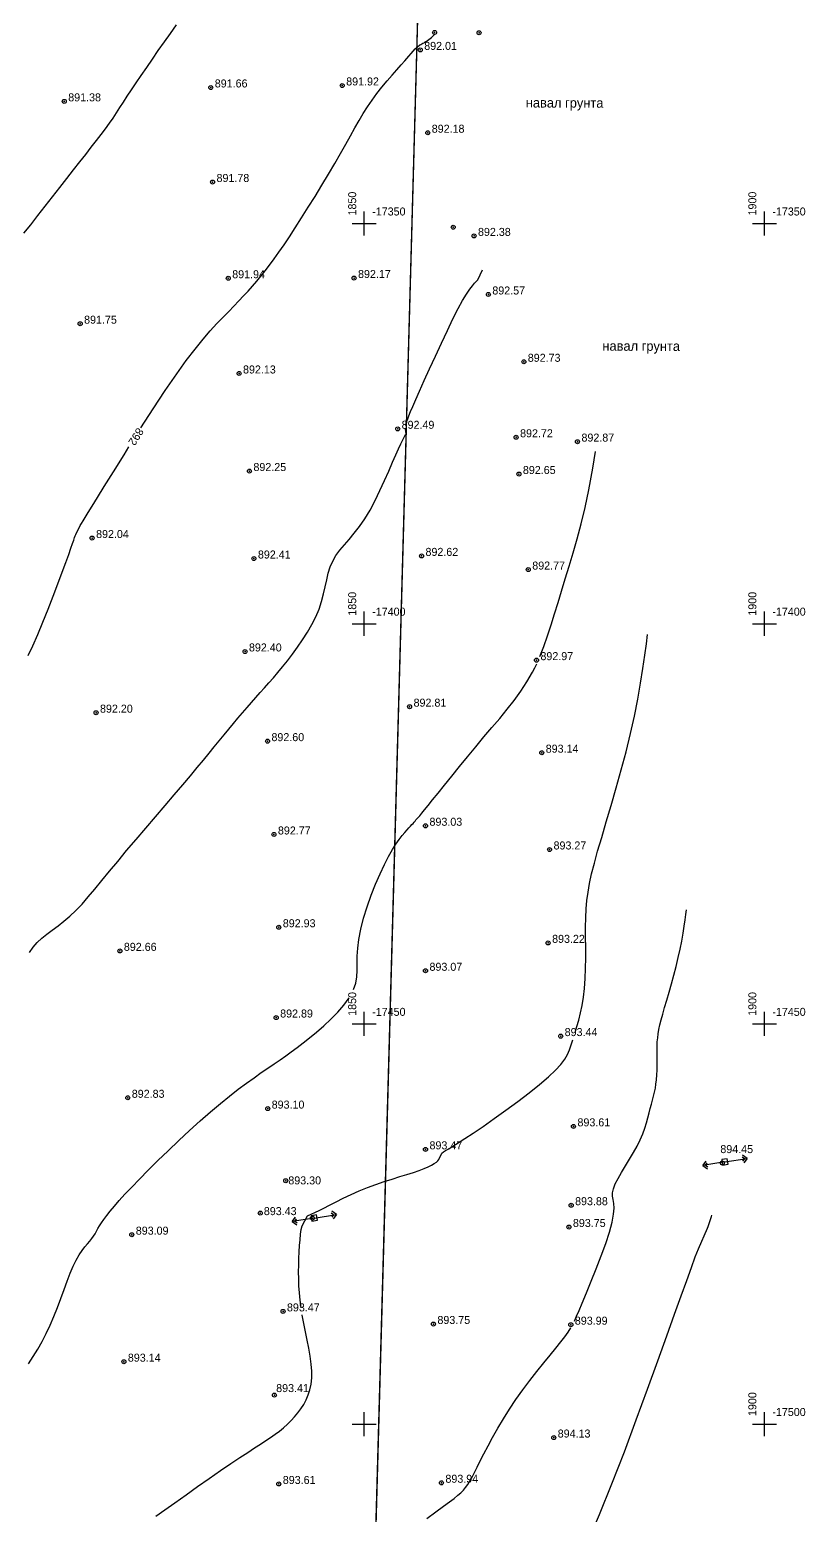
# Model space of a CAD drawing. Header units: millimetres. Extents: x -1114 to 5336, y -18321 to -16715.
# Drawn here: x 5234.4 to 5331.3, y -17080.6 to -16895 of the extents above; entities that cross this region are included whole.
import ezdxf

# ---------------------------------------------------------------- set-up
doc = ezdxf.new("R2010")
doc.units = ezdxf.units.MM
doc.header["$PDMODE"] = 32
doc.header["$PDSIZE"] = 0.5
doc.linetypes.add('CONTI', pattern=[0])
for name, color, linetype in [('12000000', 7, 'Continuous'), ('51320000', 7, 'Continuous'), ('82002000', 7, 'Continuous'), ('GOR_BDEFAULT', 212, 'CONTI'), ('GORIZDEFAULT', 32, 'CONTI'), ('NAD_MDEFAULT', 7, 'CONTI'), ('PI_DTDEFAULT', 3, 'CONTI'), ('PI_OTDEFAULT', 172, 'CONTI'), ('PI_TTDEFAULT', 5, 'CONTI'), ('SETKR', 7, 'CONTI')]:
    doc.layers.add(name, color=color, linetype=linetype)
doc.styles.add('1 Цифры отметки', font='', dxfattribs={"height": 1})
doc.styles.add('4. маг.', font='')
doc.styles.get('1 Цифры отметки').set_extended_font_data('Kyrghyz Letterica')
doc.styles.get('4. маг.').set_extended_font_data('Kyrghyz Peterburg')

# ---------------------------------------------------------------- blocks, each defined once
blk = doc.blocks.new('*U42')
for p, q in [((-4, 0), (-3.29, 0.7)), ((0, 0), (-4, 0)), ((-4, 0), (-3.29, -0.7)), ((-3.5, 0), (-3.14, 0.35)), ((-3.5, 0), (-3.14, -0.35)), ((0, 0), (4, 0)), ((3.5, 0), (3.14, 0.35)), ((3.5, 0), (3.14, -0.35)), ((4, 0), (3.29, 0.7)), ((4, 0), (3.29, -0.7))]:
    blk.add_line(p, q)
blk = doc.blocks.new('82002000')
at = {"color": 7}
blk.add_lwpolyline([(-0.5, -0.5), (0.5, -0.5), (0.5, 0.5), (-0.5, 0.5)], close=True, dxfattribs=at)
blk.add_circle((0, 0), 0.05, dxfattribs=at)
blk = doc.blocks.new('BL_333')
at = {"color": 0}
for p, q in [((-1.5, 0), (1.5, 0)), ((0, -1.5), (0, 1.5))]:
    blk.add_line(p, q, dxfattribs=at)

msp = doc.modelspace()

# ---------------------------------------------------------------- linework, layer by layer
at = {"color": 2, "elevation": 899.01}
msp.add_lwpolyline([(5170.51, -17343.13), (5271.71, -17298.92), (5286.23, -16774.67)], dxfattribs=at)
at = {"layer": '12000000', "color": 1, "extrusion": (0.000488095, 0.016236, 0.999868), "elevation": 620.6}
msp.add_lwpolyline([(-5688.23, 17191.78), (-5710.98, 17182.73), (-5723.76, 17177.64), (-5756.45, 17161.34), (-5789.14, 17145.04), (-5787.9, 16620.53), (-5686.9, 16627.33), (-5687.49, 16877.15), (-5688.23, 17191.78)], dxfattribs=at)
at = {"layer": 'GOR_BDEFAULT', "color": 32, "lineweight": 30}
for points in [[(5252.8, -16938.01, 892), (5254, -16936.35, 892), (5255.1, -16934.93, 892), (5256.09, -16933.7, 892), (5257, -16932.65, 892), (5257.83, -16931.74, 892), (5258.59, -16930.94, 892), (5259.3, -16930.22, 892), (5259.96, -16929.54, 892), (5260.58, -16928.9, 892), (5261.16, -16928.28, 892), (5261.72, -16927.67, 892), (5262.27, -16927.06, 892), (5262.8, -16926.44, 892), (5263.33, -16925.81, 892), (5263.87, -16925.14, 892), (5264.41, -16924.42, 892), (5264.98, -16923.65, 892), (5265.58, -16922.81, 892), (5266.21, -16921.89, 892), (5266.89, -16920.88, 892), (5267.62, -16919.76, 892), (5268.41, -16918.53, 892), (5269.24, -16917.21, 892), (5270.09, -16915.84, 892), (5270.94, -16914.45, 892), (5271.77, -16913.07, 892), (5272.55, -16911.74, 892), (5273.28, -16910.48, 892), (5273.94, -16909.32, 892), (5274.53, -16908.26, 892), (5275.08, -16907.28, 892), (5275.6, -16906.36, 892), (5276.11, -16905.49, 892), (5276.64, -16904.65, 892), (5277.21, -16903.82, 892), (5277.81, -16903, 892), (5278.45, -16902.19, 892), (5279.09, -16901.41, 892), (5279.72, -16900.68, 892), (5280.31, -16900.01, 892), (5280.85, -16899.41, 892), (5281.31, -16898.89, 892), (5282.6, -16897.39, 892), (5283.19, -16896.92, 892), (5283.31, -16896.85, 892), (5283.43, -16896.79, 892), (5283.57, -16896.71, 892), (5283.71, -16896.64, 892), (5283.85, -16896.55, 892), (5284, -16896.46, 892), (5284.16, -16896.35, 892), (5284.32, -16896.23, 892), (5284.48, -16896.1, 892), (5284.63, -16895.97, 892), (5284.78, -16895.85, 892), (5284.91, -16895.73, 892), (5285.03, -16895.62, 892)], [(5248.32, -16944.78, 892), (5249.85, -16942.4, 892), (5251.37, -16940.1, 892), (5252.8, -16938.01, 892)], [(5243.75, -16952.1, 892), (5244.89, -16950.26, 892), (5246.22, -16948.12, 892), (5246.84, -16947.13, 892)], [(5234.23, -16973.21, 892), (5234.82, -16971.99, 892), (5235.44, -16970.59, 892), (5236.09, -16969.05, 892), (5236.74, -16967.43, 892), (5237.37, -16965.81, 892), (5237.96, -16964.24, 892), (5238.49, -16962.81, 892), (5238.95, -16961.57, 892), (5239.31, -16960.57, 892), (5239.58, -16959.8, 892), (5239.79, -16959.21, 892), (5239.93, -16958.78, 892), (5240.04, -16958.48, 892), (5240.11, -16958.25, 892), (5240.18, -16958.08, 892), (5240.76, -16956.95, 892), (5240.91, -16956.71, 892), (5241.1, -16956.39, 892), (5241.37, -16955.95, 892), (5241.75, -16955.35, 892), (5242.25, -16954.53, 892), (5242.91, -16953.47, 892), (5243.75, -16952.1, 892)], [(5302.49, -17056.38, 894), (5302.77, -17055.76, 894), (5303.08, -17055.03, 894), (5303.46, -17054.13, 894), (5304, -17052.86, 894), (5304.6, -17051.4, 894), (5305.23, -17049.83, 894), (5305.85, -17048.23, 894), (5306.42, -17046.67, 894), (5306.89, -17045.24, 894), (5307.23, -17044.01, 894), (5307.4, -17043.03, 894), (5307.45, -17042.27, 894), (5307.41, -17041.68, 894), (5307.33, -17041.19, 894), (5307.27, -17040.76, 894), (5307.26, -17040.33, 894), (5307.36, -17039.83, 894), (5307.6, -17039.24, 894), (5307.95, -17038.55, 894), (5308.4, -17037.79, 894), (5308.89, -17036.99, 894), (5309.4, -17036.15, 894), (5309.9, -17035.32, 894), (5310.35, -17034.5, 894), (5310.73, -17033.72, 894), (5311.04, -17032.97, 894), (5311.3, -17032.27, 894), (5311.5, -17031.6, 894), (5311.68, -17030.97, 894), (5311.83, -17030.37, 894), (5311.97, -17029.81, 894), (5312.11, -17029.28, 894), (5312.25, -17028.77, 894), (5312.38, -17028.27, 894), (5312.5, -17027.78, 894), (5312.61, -17027.27, 894), (5312.69, -17026.75, 894), (5312.76, -17026.21, 894), (5312.8, -17025.62, 894), (5312.82, -17025.02, 894), (5312.83, -17024.39, 894), (5312.83, -17023.77, 894), (5312.82, -17023.15, 894), (5312.82, -17022.56, 894), (5312.83, -17021.99, 894), (5312.85, -17021.47, 894), (5312.9, -17020.97, 894), (5312.96, -17020.47, 894), (5313.05, -17019.94, 894), (5313.18, -17019.37, 894), (5313.34, -17018.74, 894), (5313.53, -17018.01, 894), (5313.77, -17017.18, 894), (5314.04, -17016.26, 894), (5314.34, -17015.27, 894), (5314.64, -17014.22, 894), (5314.94, -17013.14, 894), (5315.22, -17012.05, 894), (5315.48, -17010.96, 894), (5315.71, -17009.9, 894), (5315.91, -17008.88, 894), (5316.08, -17007.91, 894), (5316.22, -17007.03, 894), (5316.33, -17006.23, 894), (5316.42, -17005.55, 894), (5316.49, -17004.99, 894)], [(5284.06, -17081.04, 894), (5285.2, -17080.19, 894), (5286.13, -17079.51, 894), (5286.87, -17078.96, 894), (5287.46, -17078.52, 894), (5287.93, -17078.14, 894), (5288.31, -17077.81, 894), (5288.62, -17077.49, 894), (5288.9, -17077.15, 894), (5289.17, -17076.77, 894), (5289.43, -17076.35, 894), (5289.7, -17075.86, 894), (5290, -17075.29, 894), (5290.34, -17074.62, 894), (5290.73, -17073.85, 894), (5291.18, -17072.96, 894), (5291.7, -17071.97, 894), (5292.28, -17070.9, 894), (5292.92, -17069.76, 894), (5293.62, -17068.58, 894), (5294.37, -17067.37, 894), (5295.18, -17066.16, 894), (5296.04, -17064.96, 894), (5296.92, -17063.78, 894), (5297.81, -17062.66, 894), (5298.66, -17061.6, 894), (5299.47, -17060.62, 894), (5300.19, -17059.74, 894), (5300.81, -17058.98, 894), (5301.31, -17058.34, 894), (5301.71, -17057.77, 894), (5302.05, -17057.22, 894)]]:
    msp.add_polyline3d(points, dxfattribs=at)
at = {"layer": 'GORIZDEFAULT', "color": 32}
for points in [[(5233.72, -16920.44, 891.5), (5234.58, -16919.38, 891.5), (5235.47, -16918.25, 891.5), (5236.38, -16917.08, 891.5), (5237.29, -16915.89, 891.5), (5238.19, -16914.72, 891.5), (5239.06, -16913.59, 891.5), (5239.9, -16912.53, 891.5), (5240.68, -16911.52, 891.5), (5241.43, -16910.59, 891.5), (5242.12, -16909.71, 891.5), (5242.77, -16908.88, 891.5), (5243.36, -16908.11, 891.5), (5243.91, -16907.39, 891.5), (5244.4, -16906.7, 891.5), (5244.85, -16906.05, 891.5), (5245.28, -16905.41, 891.5), (5245.71, -16904.75, 891.5), (5246.15, -16904.07, 891.5), (5246.63, -16903.34, 891.5), (5247.15, -16902.54, 891.5), (5247.73, -16901.67, 891.5), (5248.37, -16900.73, 891.5), (5249.05, -16899.73, 891.5), (5249.76, -16898.69, 891.5), (5250.5, -16897.63, 891.5), (5251.26, -16896.55, 891.5), (5252.01, -16895.48, 891.5), (5252.77, -16894.42, 891.5)], [(5281.44, -16944.45, 892.5), (5281.48, -16944.13, 892.5), (5281.56, -16943.91, 892.5), (5281.67, -16943.63, 892.5), (5281.82, -16943.25, 892.5), (5282.03, -16942.74, 892.5), (5282.32, -16942.08, 892.5), (5282.69, -16941.23, 892.5), (5283.16, -16940.16, 892.5), (5283.74, -16938.85, 892.5), (5284.41, -16937.37, 892.5), (5285.13, -16935.79, 892.5), (5285.87, -16934.17, 892.5), (5286.62, -16932.6, 892.5), (5287.32, -16931.14, 892.5), (5287.97, -16929.87, 892.5), (5288.53, -16928.85, 892.5), (5289.01, -16928.05, 892.5), (5289.41, -16927.45, 892.5), (5289.75, -16927, 892.5), (5290.03, -16926.68, 892.5), (5290.26, -16926.45, 892.5), (5290.44, -16926.26, 892.5), (5291, -16925.04, 892.5)], [(5234.42, -17010.31, 892.5), (5234.85, -17009.66, 892.5), (5235.36, -17009.08, 892.5), (5235.94, -17008.54, 892.5), (5236.57, -17008.03, 892.5), (5237.26, -17007.52, 892.5), (5237.98, -17006.99, 892.5), (5238.71, -17006.42, 892.5), (5239.46, -17005.79, 892.5), (5240.21, -17005.07, 892.5), (5240.97, -17004.27, 892.5), (5241.76, -17003.38, 892.5), (5242.58, -17002.4, 892.5), (5243.46, -17001.33, 892.5), (5244.4, -17000.17, 892.5), (5245.43, -16998.93, 892.5), (5246.54, -16997.59, 892.5), (5247.72, -16996.2, 892.5), (5248.93, -16994.78, 892.5), (5250.15, -16993.35, 892.5), (5251.35, -16991.96, 892.5), (5252.49, -16990.62, 892.5), (5253.55, -16989.38, 892.5), (5254.51, -16988.25, 892.5), (5255.36, -16987.22, 892.5), (5256.14, -16986.29, 892.5), (5256.85, -16985.42, 892.5), (5257.5, -16984.62, 892.5), (5258.12, -16983.86, 892.5), (5258.72, -16983.13, 892.5), (5259.31, -16982.42, 892.5), (5259.89, -16981.72, 892.5), (5260.46, -16981.03, 892.5), (5261.03, -16980.36, 892.5), (5261.59, -16979.71, 892.5), (5262.15, -16979.07, 892.5), (5262.69, -16978.45, 892.5), (5263.24, -16977.84, 892.5), (5263.78, -16977.23, 892.5), (5264.32, -16976.62, 892.5), (5264.88, -16975.99, 892.5), (5265.44, -16975.33, 892.5), (5266.03, -16974.63, 892.5), (5266.63, -16973.87, 892.5), (5267.26, -16973.05, 892.5), (5267.9, -16972.17, 892.5), (5268.54, -16971.25, 892.5), (5269.14, -16970.3, 892.5), (5269.69, -16969.34, 892.5), (5270.19, -16968.36, 892.5), (5270.6, -16967.4, 892.5), (5270.91, -16966.44, 892.5), (5271.16, -16965.52, 892.5), (5271.36, -16964.61, 892.5), (5271.55, -16963.75, 892.5), (5271.74, -16962.92, 892.5), (5271.99, -16962.13, 892.5), (5272.3, -16961.4, 892.5), (5272.7, -16960.71, 892.5), (5273.19, -16960.05, 892.5), (5273.75, -16959.39, 892.5), (5274.35, -16958.7, 892.5), (5274.99, -16957.94, 892.5), (5275.65, -16957.1, 892.5), (5276.32, -16956.13, 892.5), (5276.97, -16955.04, 892.5), (5277.6, -16953.84, 892.5), (5278.2, -16952.6, 892.5), (5278.77, -16951.36, 892.5), (5279.29, -16950.17, 892.5), (5279.76, -16949.07, 892.5), (5280.17, -16948.13, 892.5), (5280.51, -16947.37, 892.5), (5280.79, -16946.78, 892.5), (5281.02, -16946.33, 892.5), (5281.19, -16946.01, 892.5), (5281.32, -16945.78, 892.5), (5281.41, -16945.61, 892.5), (5281.47, -16945.49, 892.5), (5281.38, -16944.93, 892.5), (5281.39, -16944.89, 892.5)], [(5298.17, -16973.35, 893), (5298.68, -16972.07, 893), (5299.15, -16970.74, 893), (5299.6, -16969.38, 893), (5300.02, -16968, 893), (5300.45, -16966.59, 893), (5300.87, -16965.17, 893), (5301.35, -16963.62, 893), (5301.84, -16962.03, 893), (5302.34, -16960.38, 893), (5302.84, -16958.63, 893), (5303.33, -16956.75, 893), (5303.82, -16954.71, 893), (5304.29, -16952.49, 893), (5304.8, -16949.78, 893), (5305.14, -16947.73, 893)], [(5302.58, -17020.33, 893.5), (5302.81, -17019.58, 893.5), (5303.04, -17018.76, 893.5), (5303.26, -17017.87, 893.5), (5303.46, -17016.92, 893.5), (5303.64, -17015.9, 893.5), (5303.77, -17014.8, 893.5), (5303.86, -17013.58, 893.5), (5303.9, -17012.3, 893.5), (5303.92, -17011, 893.5), (5303.91, -17009.69, 893.5), (5303.9, -17008.4, 893.5), (5303.9, -17007.15, 893.5), (5303.92, -17005.97, 893.5), (5303.97, -17004.87, 893.5), (5304.06, -17003.83, 893.5), (5304.2, -17002.78, 893.5), (5304.39, -17001.68, 893.5), (5304.65, -17000.5, 893.5), (5304.99, -16999.17, 893.5), (5305.4, -16997.66, 893.5), (5305.91, -16995.93, 893.5), (5306.48, -16994.01, 893.5), (5307.09, -16991.94, 893.5), (5307.72, -16989.76, 893.5), (5308.35, -16987.51, 893.5), (5308.95, -16985.23, 893.5), (5309.51, -16982.97, 893.5), (5309.99, -16980.77, 893.5), (5310.41, -16978.65, 893.5), (5310.76, -16976.66, 893.5), (5311.05, -16974.83, 893.5), (5311.29, -16973.18, 893.5), (5311.49, -16971.76, 893.5), (5311.64, -16970.6, 893.5)], [(5274.91, -17014.95, 893), (5275.17, -17014.16, 893), (5275.3, -17013.37, 893), (5275.35, -17012.56, 893), (5275.36, -17011.7, 893), (5275.37, -17010.78, 893), (5275.42, -17009.78, 893), (5275.55, -17008.68, 893), (5275.8, -17007.39, 893), (5276.16, -17006.02, 893), (5276.6, -17004.59, 893), (5277.11, -17003.16, 893), (5277.65, -17001.77, 893), (5278.21, -17000.47, 893), (5278.75, -16999.31, 893), (5279.27, -16998.31, 893), (5279.75, -16997.46, 893), (5280.2, -16996.76, 893), (5280.61, -16996.19, 893), (5280.98, -16995.71, 893), (5281.3, -16995.33, 893), (5281.58, -16995.01, 893), (5281.82, -16994.75, 893), (5282.02, -16994.53, 893), (5282.18, -16994.34, 893), (5282.33, -16994.18, 893), (5282.46, -16994.03, 893), (5282.58, -16993.9, 893), (5282.7, -16993.76, 893), (5282.82, -16993.62, 893), (5282.98, -16993.45, 893), (5283.17, -16993.22, 893), (5283.43, -16992.91, 893), (5283.77, -16992.49, 893), (5284.22, -16991.95, 893), (5284.78, -16991.26, 893), (5285.47, -16990.4, 893), (5286.27, -16989.39, 893), (5287.17, -16988.27, 893), (5288.13, -16987.08, 893), (5289.14, -16985.85, 893), (5290.17, -16984.6, 893), (5291.19, -16983.37, 893), (5292.19, -16982.2, 893), (5293.16, -16981.06, 893), (5294.09, -16979.93, 893), (5294.97, -16978.81, 893), (5295.8, -16977.67, 893), (5296.57, -16976.5, 893), (5297.27, -16975.27, 893), (5297.54, -16974.75, 893), (5297.79, -16974.23, 893)], [(5234.27, -17061.7, 893), (5234.87, -17060.79, 893), (5235.44, -17059.86, 893), (5235.98, -17058.91, 893), (5236.5, -17057.92, 893), (5236.98, -17056.88, 893), (5237.45, -17055.79, 893), (5237.89, -17054.67, 893), (5238.31, -17053.54, 893), (5238.72, -17052.43, 893), (5239.11, -17051.37, 893), (5239.5, -17050.38, 893), (5239.88, -17049.51, 893), (5240.26, -17048.75, 893), (5240.63, -17048.11, 893), (5240.99, -17047.57, 893), (5241.33, -17047.11, 893), (5241.65, -17046.72, 893), (5241.94, -17046.37, 893), (5242.19, -17046.05, 893), (5242.41, -17045.75, 893), (5242.6, -17045.45, 893), (5242.78, -17045.14, 893), (5242.96, -17044.82, 893), (5243.17, -17044.48, 893), (5243.41, -17044.09, 893), (5243.7, -17043.67, 893), (5244.06, -17043.18, 893), (5244.49, -17042.64, 893), (5245.01, -17042.02, 893), (5245.62, -17041.31, 893), (5246.34, -17040.52, 893), (5247.18, -17039.63, 893), (5248.14, -17038.63, 893), (5249.24, -17037.52, 893), (5250.45, -17036.32, 893), (5251.73, -17035.08, 893), (5253.06, -17033.81, 893), (5254.41, -17032.55, 893), (5255.74, -17031.34, 893), (5257.04, -17030.21, 893), (5258.26, -17029.18, 893), (5259.42, -17028.25, 893), (5260.5, -17027.4, 893), (5261.52, -17026.64, 893), (5262.48, -17025.96, 893), (5263.37, -17025.33, 893), (5264.2, -17024.76, 893), (5264.97, -17024.23, 893), (5265.71, -17023.73, 893), (5266.42, -17023.23, 893), (5267.12, -17022.73, 893), (5267.84, -17022.2, 893), (5268.6, -17021.62, 893), (5269.4, -17020.98, 893), (5270.28, -17020.26, 893), (5271.18, -17019.47, 893), (5272.08, -17018.64, 893), (5272.94, -17017.77, 893), (5273.7, -17016.89, 893), (5274.35, -17016, 893)], [(5268.35, -17054.72, 893.5), (5268.23, -17053.77, 893.5), (5268.14, -17052.85, 893.5), (5268.08, -17051.96, 893.5), (5268.05, -17051.08, 893.5), (5268.04, -17050.22, 893.5), (5268.05, -17049.37, 893.5), (5268.07, -17048.53, 893.5), (5268.11, -17047.71, 893.5), (5268.16, -17046.93, 893.5), (5268.22, -17046.2, 893.5), (5268.29, -17045.53, 893.5), (5268.37, -17044.94, 893.5), (5268.47, -17044.45, 893.5), (5269.15, -17043.23, 893.5), (5270.59, -17042.56, 893.5), (5271.18, -17042.25, 893.5), (5271.89, -17041.88, 893.5), (5272.71, -17041.46, 893.5), (5273.62, -17041.02, 893.5), (5274.59, -17040.56, 893.5), (5275.6, -17040.11, 893.5), (5276.64, -17039.68, 893.5), (5277.68, -17039.29, 893.5), (5278.71, -17038.94, 893.5), (5279.71, -17038.62, 893.5), (5280.67, -17038.32, 893.5), (5281.56, -17038.05, 893.5), (5282.38, -17037.79, 893.5), (5283.1, -17037.55, 893.5), (5283.72, -17037.32, 893.5), (5284.23, -17037.1, 893.5), (5284.65, -17036.9, 893.5), (5284.99, -17036.7, 893.5), (5285.25, -17036.52, 893.5), (5285.43, -17036.35, 893.5), (5285.56, -17036.2, 893.5), (5285.94, -17035.38, 893.5), (5286.13, -17035.24, 893.5), (5286.4, -17035.07, 893.5), (5286.79, -17034.84, 893.5), (5287.31, -17034.53, 893.5), (5287.98, -17034.11, 893.5), (5288.82, -17033.57, 893.5), (5289.86, -17032.89, 893.5), (5291.1, -17032.04, 893.5), (5292.48, -17031.07, 893.5), (5293.94, -17030.02, 893.5), (5295.42, -17028.93, 893.5), (5296.84, -17027.84, 893.5), (5298.15, -17026.8, 893.5), (5299.26, -17025.85, 893.5), (5300.14, -17025.02, 893.5), (5300.8, -17024.3, 893.5), (5301.29, -17023.65, 893.5), (5301.64, -17023.04, 893.5), (5301.9, -17022.46, 893.5), (5302.11, -17021.86, 893.5), (5302.31, -17021.22, 893.5)], [(5304.07, -17084.13, 894.5), (5305.62, -17080.55, 894.5), (5307.19, -17076.69, 894.5), (5308.74, -17072.69, 894.5), (5310.23, -17068.7, 894.5), (5311.63, -17064.87, 894.5), (5312.91, -17061.33, 894.5), (5314.03, -17058.22, 894.5), (5315, -17055.52, 894.5), (5315.84, -17053.22, 894.5), (5316.54, -17051.28, 894.5), (5317.12, -17049.67, 894.5), (5317.6, -17048.36, 894.5), (5317.99, -17047.34, 894.5), (5319.11, -17044.75, 894.5), (5319.19, -17044.55, 894.5), (5319.28, -17044.31, 894.5), (5319.37, -17044.05, 894.5), (5319.46, -17043.79, 894.5), (5319.54, -17043.54, 894.5), (5319.61, -17043.31, 894.5), (5319.67, -17043.12, 894.5)], [(5250.2, -17080.75, 893.5), (5251.3, -17079.97, 893.5), (5252.58, -17079.06, 893.5), (5253.97, -17078.07, 893.5), (5255.42, -17077.05, 893.5), (5256.87, -17076.03, 893.5), (5258.27, -17075.05, 893.5), (5259.56, -17074.17, 893.5), (5260.68, -17073.42, 893.5), (5261.67, -17072.77, 893.5), (5262.52, -17072.22, 893.5), (5263.27, -17071.74, 893.5), (5263.93, -17071.31, 893.5), (5264.53, -17070.91, 893.5), (5265.1, -17070.51, 893.5), (5265.63, -17070.11, 893.5), (5266.15, -17069.69, 893.5), (5266.64, -17069.25, 893.5), (5267.11, -17068.8, 893.5), (5267.54, -17068.32, 893.5), (5267.95, -17067.83, 893.5), (5268.33, -17067.32, 893.5), (5268.67, -17066.78, 893.5), (5268.98, -17066.21, 893.5), (5269.24, -17065.6, 893.5), (5269.44, -17064.94, 893.5), (5269.59, -17064.24, 893.5), (5269.67, -17063.47, 893.5), (5269.67, -17062.64, 893.5), (5269.61, -17061.74, 893.5), (5269.48, -17060.77, 893.5), (5269.3, -17059.77, 893.5), (5269.1, -17058.74, 893.5), (5268.89, -17057.7, 893.5), (5268.68, -17056.66, 893.5), (5268.49, -17055.65, 893.5), (5268.49, -17055.63, 893.5), (5268.48, -17055.6, 893.5)]]:
    msp.add_polyline3d(points, dxfattribs=at)
at = {"layer": 'PI_DTDEFAULT', "color": 18, "true_color": 0x000000}
for p in [(5273.48, -16901.99, 891.92), (5238.76, -16903.97, 891.38), (5274.96, -16926.05, 892.17), (5240.74, -16931.75, 891.75), (5280.42, -16944.89, 892.49), (5242.23, -16958.53, 892.04), (5283.4, -16960.77, 892.62), (5242.72, -16980.36, 892.2), (5281.91, -16979.61, 892.81), (5283.89, -16994.49, 893.02), (5245.7, -17010.12, 892.66), (5283.89, -17012.6, 893.07), (5246.69, -17028.47, 892.83), (5283.89, -17034.92, 893.47), (5247.19, -17045.58, 893.09), (5284.88, -17056.74, 893.75), (5246.2, -17061.45, 893.14), (5285.88, -17076.58, 893.94)]:
    msp.add_point(p, dxfattribs=at)
at = {"layer": 'PI_TTDEFAULT', "color": 18, "true_color": 0x000000}
for p in [(5285.03, -16895.36, 891.99), (5290.58, -16895.4, 892.21), (5283.24, -16897.54, 892.01), (5257.06, -16902.24, 891.66), (5284.18, -16907.9, 892.18), (5257.28, -16914.05, 891.78), (5287.35, -16919.69, 892.27), (5289.95, -16920.78, 892.38), (5259.25, -16926.07, 891.94), (5291.75, -16928.1, 892.57), (5296.18, -16936.51, 892.73), (5260.6, -16937.97, 892.13), (5295.21, -16945.94, 892.72), (5302.88, -16946.49, 892.87), (5261.89, -16950.17, 892.25), (5295.57, -16950.53, 892.65), (5262.45, -16961.09, 892.41), (5296.73, -16962.47, 892.77), (5261.34, -16972.71, 892.4), (5297.76, -16973.79, 892.97), (5264.15, -16983.91, 892.6), (5298.42, -16985.36, 893.14), (5264.95, -16995.57, 892.77), (5299.39, -16997.45, 893.27), (5265.56, -17007.17, 892.93), (5299.21, -17009.12, 893.22), (5265.23, -17018.45, 892.89), (5300.78, -17020.77, 893.44), (5264.18, -17029.82, 893.1), (5302.38, -17032.05, 893.61), (5320.96, -17036.61, 894.45), (5266.42, -17038.83, 893.3), (5263.25, -17042.88, 893.43), (5269.76, -17043.5, 893.53), (5302.09, -17041.9, 893.88), (5301.81, -17044.62, 893.75), (5266.09, -17055.16, 893.47), (5302.05, -17056.82, 893.99), (5265.01, -17065.62, 893.41), (5299.92, -17070.93, 894.13), (5265.56, -17076.72, 893.61)]:
    msp.add_point(p, dxfattribs=at)

# ---------------------------------------------------------------- block references
at = {"layer": '51320000', "color": 0, "xscale": 0.7000012052192641, "yscale": 0.7000012052192641, "zscale": 0.7000012052192641, "rotation": 9.0728343705439}
for p in [(5321.31, -17036.49), (5269.99, -17043.49)]:
    msp.add_blockref('*U42', p, dxfattribs=at)
at = {"layer": '82002000', "color": 0, "xscale": 0.7000012052192641, "yscale": 0.7000012052192641, "zscale": 0.7000012052192641, "rotation": 9.0728343705439}
for p in [(5321.31, -17036.49), (5269.99, -17043.49)]:
    msp.add_blockref('82002000', p, dxfattribs=at)
at = {"layer": 'SETKR', "color": 18, "true_color": 0x000000}
for p in [(5276.23, -16919.23), (5326.23, -16919.23), (5276.23, -16969.23), (5326.23, -16969.23), (5276.23, -17019.23), (5326.23, -17019.23), (5276.23, -17069.23), (5326.23, -17069.23)]:
    msp.add_blockref('BL_333', p, dxfattribs=at)

# ---------------------------------------------------------------- texts
at = {"linetype": 'Continuous', "style": '4. маг.'}
for p in [(5296.42, -16904.73), (5305.99, -16935.12)]:
    msp.add_text('навал грунта', height=1.2, rotation=359.7924, dxfattribs=at).set_placement(p)
at = {"layer": 'GOR_BDEFAULT', "color": 32, "style": '1 Цифры отметки'}
msp.add_text('892', height=1, rotation=237.6123, dxfattribs=at).set_placement((5247.9, -16944.66, 892))
at = {"layer": 'NAD_MDEFAULT', "color": 7, "style": '1 Цифры отметки'}
for s, p in [('1850', (5275.23, -16918.23)), ('1900', (5325.23, -16918.23)), ('1850', (5275.23, -16968.23)), ('1900', (5325.23, -16968.23)), ('1900', (5325.23, -16968.23)), ('1850', (5275.23, -17018.23)), ('1900', (5325.23, -17018.23)), ('1900', (5325.23, -17068.23)), ('1900', (5325.23, -17068.23))]:
    msp.add_text(s, height=1, rotation=90, dxfattribs=at).set_placement(p)
for s, p in [('-17350', (5277.23, -16918.23)), ('-17350', (5327.23, -16918.23)), ('-17400', (5277.23, -16968.23)), ('-17400', (5327.23, -16968.23)), ('-17400', (5327.23, -16968.23)), ('-17450', (5277.23, -17018.23)), ('-17450', (5327.23, -17018.23)), ('-17500', (5327.23, -17068.23)), ('-17500', (5327.23, -17068.23))]:
    msp.add_text(s, height=1, dxfattribs=at).set_placement(p)
at = {"layer": 'PI_OTDEFAULT', "color": 18, "true_color": 0x000000, "style": '1 Цифры отметки'}
for s, p in [('892.01', (5283.73, -16897.54)), ('891.66', (5257.56, -16902.23)), ('891.92', (5273.98, -16901.98)), ('891.38', (5239.25, -16903.97)), ('892.18', (5284.67, -16907.89)), ('891.78', (5257.78, -16914.04)), ('892.38', (5290.45, -16920.78)), ('891.94', (5259.74, -16926.07)), ('892.17', (5275.46, -16926.04)), ('892.57', (5292.24, -16928.1)), ('891.75', (5241.23, -16931.75)), ('892.73', (5296.67, -16936.51)), ('892.13', (5261.09, -16937.97)), ('892.49', (5280.91, -16944.88)), ('892.72', (5295.71, -16945.94)), ('892.87', (5303.38, -16946.48)), ('892.25', (5262.39, -16950.16)), ('892.65', (5296.06, -16950.53)), ('892.04', (5242.73, -16958.53)), ('892.62', (5283.89, -16960.76)), ('892.41', (5262.95, -16961.09)), ('892.77', (5297.23, -16962.47)), ('892.40', (5261.83, -16972.7)), ('892.97', (5298.25, -16973.79)), ('892.20', (5243.22, -16980.35)), ('892.81', (5282.4, -16979.6)), ('892.60', (5264.64, -16983.91)), ('893.14', (5298.91, -16985.35)), ('892.77', (5265.45, -16995.57)), ('893.03', (5284.39, -16994.48)), ('893.27', (5299.89, -16997.44)), ('892.93', (5266.06, -17007.16)), ('893.22', (5299.71, -17009.11)), ('892.66', (5246.2, -17010.11)), ('893.07', (5284.39, -17012.6)), ('892.89', (5265.73, -17018.44)), ('893.44', (5301.28, -17020.76)), ('892.83', (5247.19, -17028.47)), ('893.10', (5264.67, -17029.82)), ('893.61', (5302.88, -17032.04)), ('893.47', (5284.39, -17034.91)), ('894.45', (5320.73, -17035.38)), ('893.30', (5266.75, -17039.29)), ('893.88', (5302.58, -17041.89)), ('893.43', (5263.69, -17043.13)), ('893.09', (5247.69, -17045.57)), ('893.75', (5302.31, -17044.61)), ('893.47', (5266.58, -17055.16)), ('893.75', (5285.38, -17056.73)), ('893.99', (5302.55, -17056.82)), ('893.14', (5246.7, -17061.44)), ('893.41', (5265.23, -17065.24)), ('894.13', (5300.41, -17070.92)), ('893.61', (5266.06, -17076.72)), ('893.94', (5286.38, -17076.57))]:
    msp.add_text(s, height=1, dxfattribs=at).set_placement(p)

doc.saveas('drawing.dxf')
